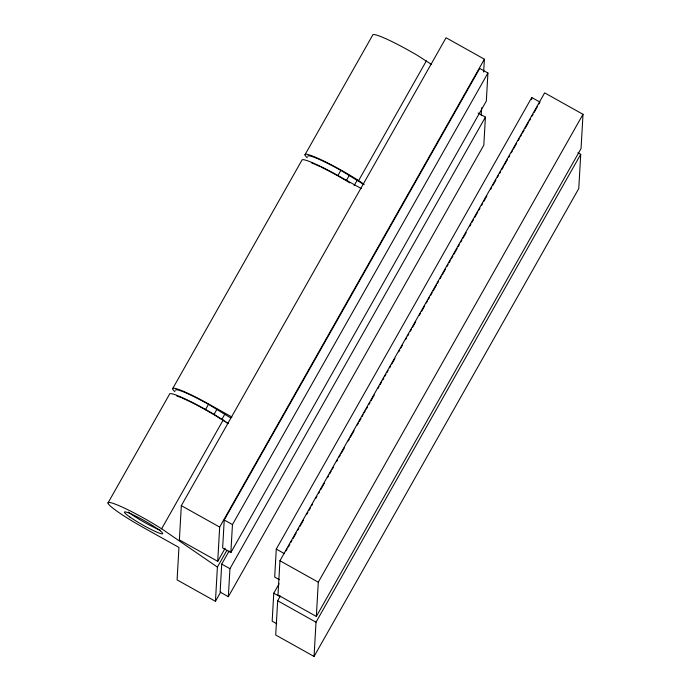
<?xml version="1.0" encoding="UTF-8"?>
<svg xmlns="http://www.w3.org/2000/svg" width="691" height="691" viewBox="0 0 691 691"><rect width="100%" height="100%" fill="white"/><g stroke="black" fill="none" stroke-linecap="round" stroke-linejoin="round"><path stroke-width="1.04" d="M483.665 72.037L484.391 59.193L446.049 37.755L181.327 505.639L179.375 539.896L217.725 561.334L225.145 548.222M217.397 567.078L161.634 528.779L153.074 523.51A40.847 4.198 29.5 0 0 108.332 502.521A40.847 4.198 29.5 0 0 143.339 527.535L178.943 547.436L177.095 579.896L215.445 601.334L217.397 567.078L226.968 550.166M217.725 561.334L219.678 527.078L484.391 59.193M229.153 550.952L221.716 564.089L220.118 592.092L228.341 596.687L483.821 145.127L485.419 117.124L478.112 113.039M224.238 519.986L222.64 547.998L230.854 552.584L486.334 101.024L487.932 73.021L479.718 68.426L224.238 519.986L232.452 524.581L230.854 552.584M228.341 596.687L229.939 568.684L485.419 117.124M279.078 583.791L273.766 593.18L272.168 621.183L276.737 623.74M538.92 103.987L539.982 102.113L531.759 97.517L276.279 549.077L274.681 577.08L279.25 579.637M280.321 596.057L277.661 600.755L275.709 635.012L314.06 656.45L578.773 188.565L580.725 154.309L577.918 152.746M279.941 560.755L277.989 595.011L316.34 616.45L581.053 148.565L583.005 114.309L544.655 92.87L279.941 560.755L318.292 582.193L316.34 616.45M314.06 656.45L316.012 622.194L580.725 154.309M481.195 115.25L481.627 107.761M531.638 99.677L531.759 97.517M107.995 502.962L169.554 394.155A40.847 4.198 29.5 0 1 214.633 414.695L228.436 423.566M172.629 388.713L301.907 160.208A40.847 4.198 29.5 0 1 337.787 175.445L361.212 188.539M304.99 154.767L372.708 35.077A40.847 4.198 29.5 0 1 417.787 55.626L431.659 64.539M189.783 401.549A37.677 3.87 29.5 0 1 205.408 409.754L208.483 404.313L230.794 417.995M364.002 184.609L340.844 170.366L337.769 175.808A37.677 3.87 29.5 0 0 321.306 167.205M216.983 409.21L213.899 414.652L220.921 418.971M349.335 175.264L346.26 180.705L349.767 182.865M221.802 419.506L224.877 414.064M354.155 185.568L357.238 180.126M161.634 528.779L223.202 419.964M363.872 184.186L358.638 180.584L426.356 60.894M232.452 524.581L487.932 73.021M215.445 601.334L220.757 591.937M286.091 550.857L287.154 548.982M288.216 547.099L289.814 544.283M290.876 542.409L291.939 540.526M293.001 538.652L296.189 533.02M297.778 530.204L298.84 528.321M299.903 526.447L303.625 519.874M306.804 514.242L307.866 512.368M308.929 510.485L310.527 507.669M311.589 505.795L312.652 503.92M315.839 498.28L316.901 496.406M318.491 493.59L319.553 491.716M320.615 489.833L324.338 483.259M327.525 477.628L328.588 475.753M329.65 473.871L331.239 471.055M332.302 469.18L333.364 467.306M336.552 461.674L337.614 459.791M339.212 456.976L340.274 455.101M341.337 453.218L344.515 447.587M348.238 441.013L349.3 439.139M350.363 437.265L354.077 430.692M357.264 425.06L358.327 423.177M359.389 421.303L360.987 418.487M362.049 416.604L363.112 414.73M364.174 412.855L365.237 410.972M366.299 409.098L367.362 407.224M368.951 404.408L370.013 402.525M371.076 400.65L374.263 395.019M377.986 388.446L379.039 386.563M380.102 384.688L381.7 381.873M382.762 379.998L383.825 378.115M384.887 376.241L385.949 374.367M387.012 372.484L388.074 370.609M389.664 367.793L390.726 365.91M391.788 364.036L394.976 358.404M398.698 351.831L399.761 349.957M400.823 348.074L402.412 345.258M405.6 339.627L406.662 337.752M407.725 335.869L408.787 333.995M410.385 331.179L411.447 329.296M412.51 327.422L415.697 321.79M419.411 315.217L420.474 313.343M421.536 311.46L424.723 305.828M426.312 303.012L427.375 301.138M428.437 299.255L429.5 297.38M430.562 295.506L432.16 292.69M433.222 290.807L436.41 285.176M437.472 283.301L438.535 281.418M440.124 278.603L441.186 276.728M442.249 274.854L445.436 269.214M447.034 266.398L448.096 264.523M449.159 262.649L450.221 260.766M451.283 258.892L452.873 256.076M453.935 254.193L457.122 248.561M458.185 246.687L459.247 244.813M460.837 241.988L461.899 240.114M462.961 238.24L466.149 232.608M469.871 226.035L470.934 224.152M471.996 222.277L473.585 219.462M474.648 217.587L477.835 211.947M478.898 210.073L479.96 208.198M481.558 205.382L482.62 203.5M483.683 201.625L486.87 195.994M490.584 189.42L491.647 187.546M492.709 185.663L495.896 180.031M497.485 177.216L498.548 175.341M499.61 173.458L500.673 171.584M501.735 169.701L503.333 166.885M504.395 165.011L507.583 159.379M508.645 157.505L509.708 155.622M511.297 152.806L512.359 150.932M513.422 149.049L516.609 143.417M518.207 140.601L519.269 138.727M520.332 136.844L521.394 134.97M522.456 133.095L524.046 130.279M525.108 128.396L528.295 122.765M529.358 120.89L530.42 119.007M532.01 116.192L533.072 114.317M534.134 112.434L537.322 106.803M318.292 582.193L583.005 114.309M231.934 417.044L208.509 403.95A40.847 4.198 29.5 0 0 174.901 391.702M276.279 549.077L284.502 553.672M181.327 505.639L219.678 527.078M221.716 564.089L229.939 568.684M273.766 593.18L280.157 596.756M277.661 600.755L316.012 622.194M338.616 176.3L345.414 180.221M205.408 409.754L213.053 414.159M358.638 180.584L350.069 175.315A40.847 4.198 29.5 0 0 314.319 156.762A40.847 4.198 29.5 0 0 307.253 157.764M222.649 420.068L224.333 421.19M226.026 422.313L227.719 423.436M160.269 530.178A21.991 2.263 29.5 0 1 128.466 512.117M311.606 162.929A37.677 3.87 29.5 0 1 314.465 164.087M315.355 164.467A37.677 3.87 29.5 0 1 320.261 166.704M307.754 156.313A37.677 3.87 29.5 0 1 340.844 170.366M176.836 396.003A37.677 3.87 29.5 0 1 181.12 397.61M182.113 398.033A37.677 3.87 29.5 0 1 188.954 401.151M175.393 390.26A37.677 3.87 29.5 0 1 208.483 404.313M129.943 517.067A21.991 2.263 29.5 0 0 162.083 533.867A21.991 2.263 29.5 0 0 138.779 517.663A21.991 2.263 29.5 0 0 129.943 517.067"/></g></svg>
